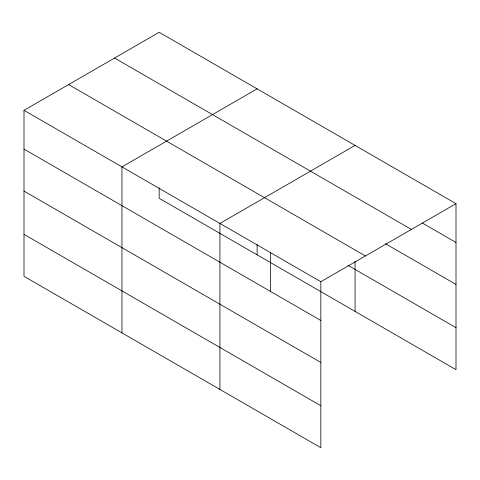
<?xml version="1.0" encoding="UTF-8"?>
<svg xmlns="http://www.w3.org/2000/svg" width="480" height="480" viewBox="0 0 480 480"><rect width="100%" height="100%" fill="white"/><g stroke="black" fill="none" stroke-linecap="round" stroke-linejoin="round"><path stroke-width="0.72" d="M24 110.328L320.838 281.712L320.838 447.702L24 276.324L24 110.328L159.162 32.298L456 203.676L456 369.672L159.162 198.288L159.162 187.794M257.118 88.854L121.956 166.884L121.956 332.88M355.074 145.404L219.912 223.44L219.912 389.436M320.838 281.712L456 203.676M422.358 223.032L456 242.46M114.558 58.05L411.396 229.428M385.482 243.726L456 284.436M68.604 84.576L365.442 255.96M347.94 265.302L456 327.69M24 149.112L320.838 320.49M24 191.094L320.838 362.472M24 234.342L320.838 405.726M355.074 261.216L355.074 311.4M270.378 252.576L270.378 291.354M257.118 244.35L257.118 254.844"/></g></svg>
